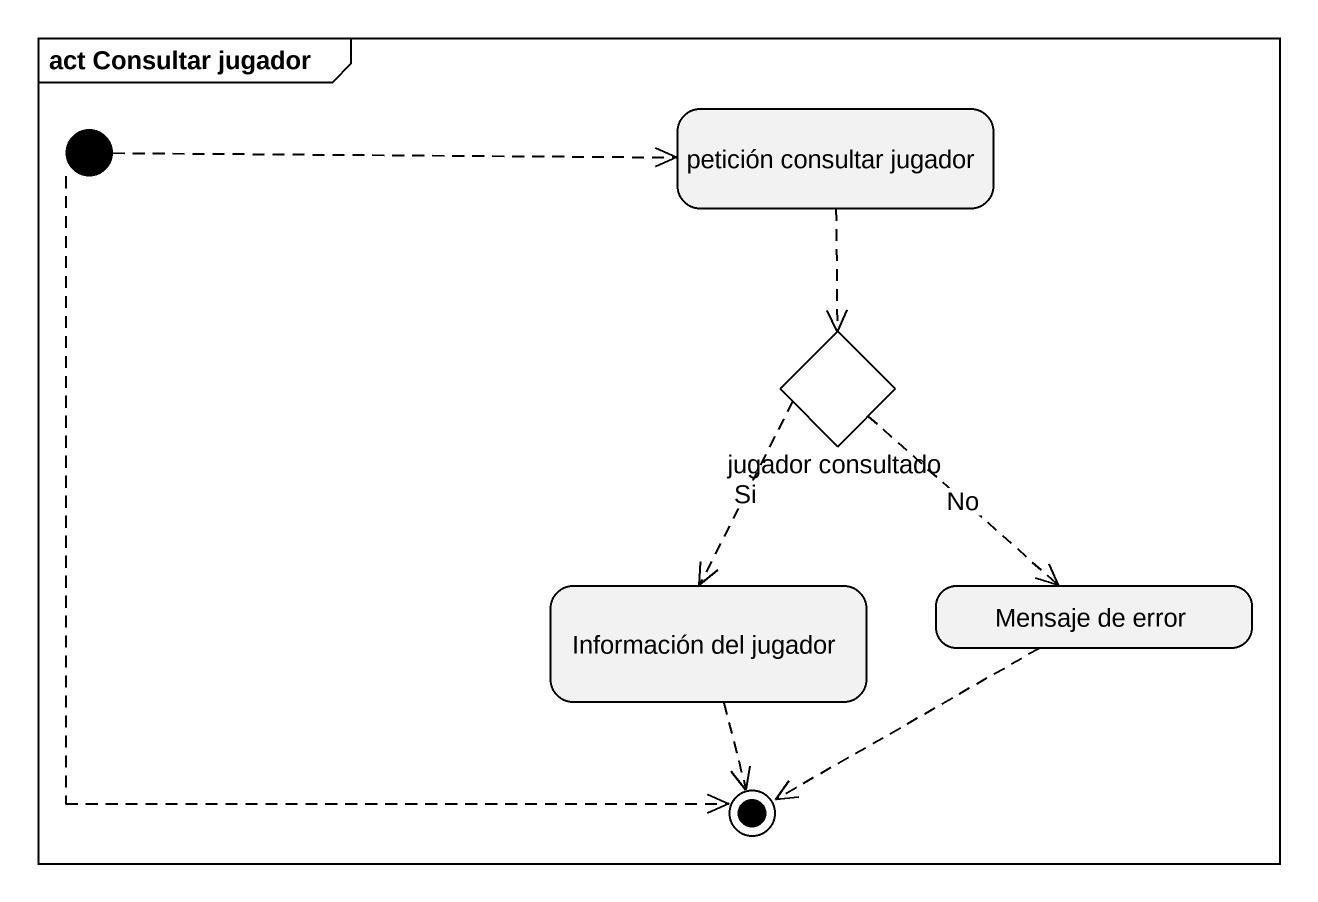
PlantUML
@startuml
mainframe act Consultar jugador
hide empty description
state initial1 <<start>>
state "petición consultar jugador" as petición_consultar_jugador
state "jugador consultado" as jugador_consultado <<choice>>
state "Información del jugador" as Información_del_jugador
state "Mensaje de error" as Mensaje_de_error
state final1 <<end>>
initial1 -right[dashed]-> petición_consultar_jugador
initial1 -[dashed]-> final1
petición_consultar_jugador -[dashed]-> jugador_consultado
jugador_consultado -[dashed]-> Información_del_jugador : Si
jugador_consultado -[dashed]-> Mensaje_de_error : No
Información_del_jugador -[dashed]-> final1
Mensaje_de_error -left[dashed]-> final1
@enduml
